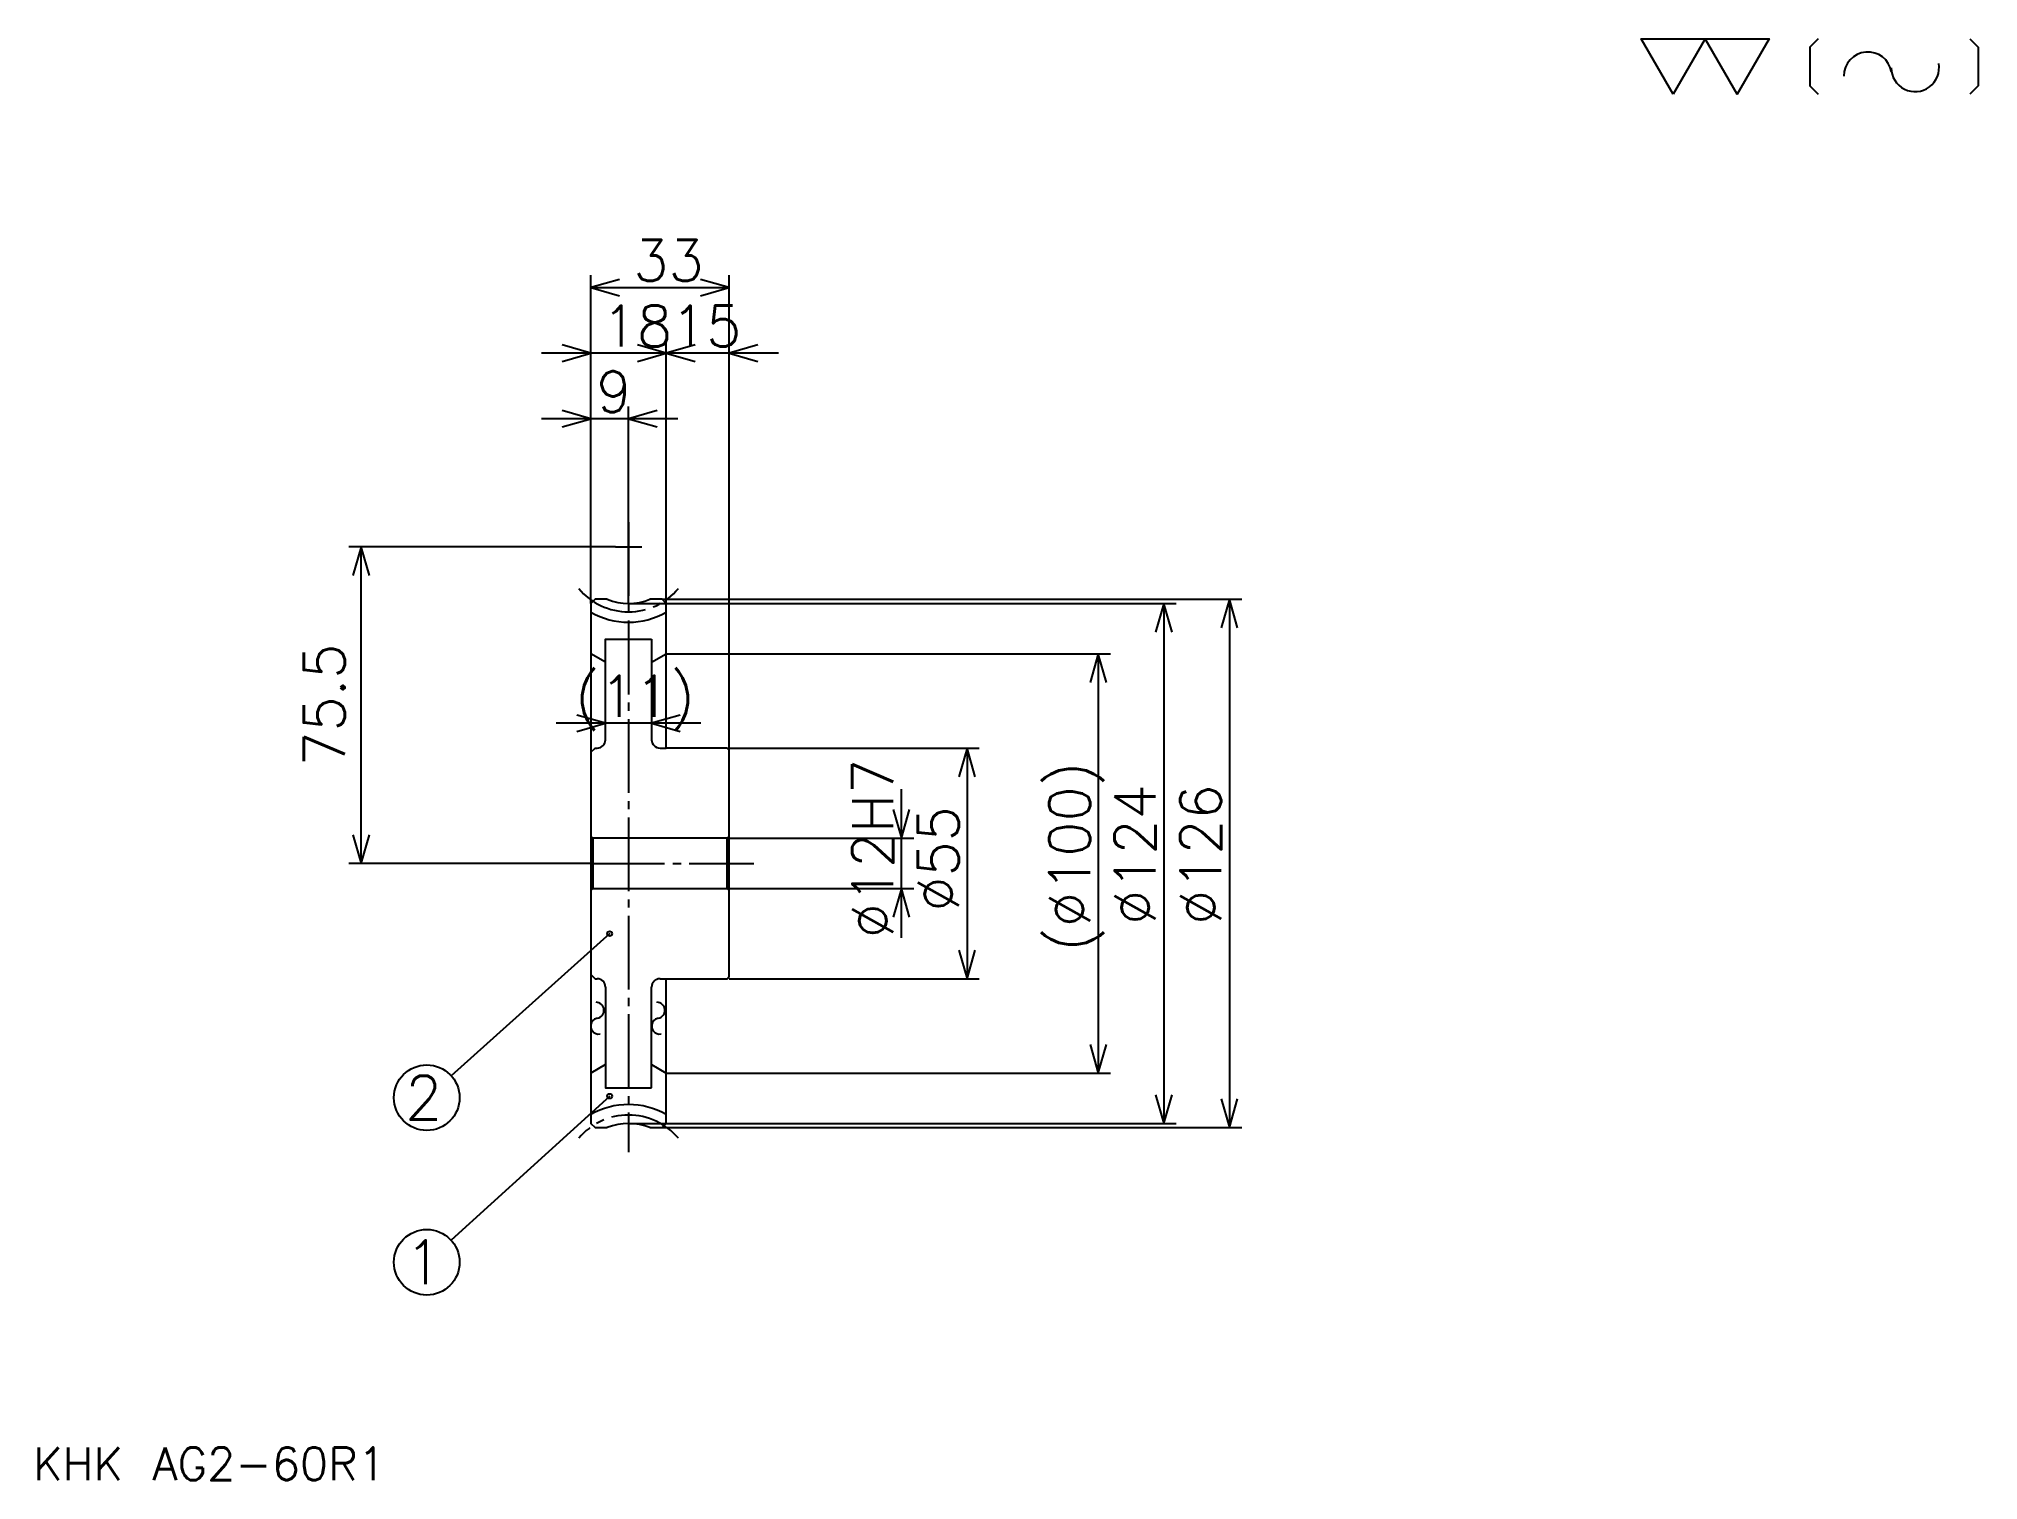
# Model space of a CAD drawing. Extents: x 21 to 483, y 22 to 365.
import ezdxf

# ---------------------------------------------------------------- set-up
doc = ezdxf.new("R2010")
doc.units = 0
doc.linetypes.add('DASHDOT', pattern=[23.466668, 17.6, -1.955556, 1.955556, -1.955556])
doc.layers.get('0').update_dxf_attribs({"linetype": 'CONTINUOUS'})
doc.layers.add('DASHDOT', color=6, linetype='DASHDOT')
doc.styles.add('KANJI', font='TXT', dxfattribs={"bigfont": 'BIGFONT'})

msp = doc.modelspace()

# ---------------------------------------------------------------- linework, layer by layer
at = {"color": 5}
for p, q in [((152.533325, 231.588898), (152.533325, 308.833344)), ((152.533325, 305.900024), (185.533325, 305.900024)), ((185.533325, 231.588898), (185.533325, 308.833344)), ((170.533325, 231.588898), (170.533325, 293.188904)), ((182.266663, 290.255554), (140.799988, 290.255554)), ((197.266663, 290.255554), (158.799988, 290.255554)), ((161.533325, 244.088898), (161.533325, 277.544434)), ((173.266663, 274.611115), (140.799988, 274.611115)), ((158.399994, 244.088898), (94.844437, 244.088898)), ((97.777771, 168.588898), (97.777771, 244.088898)), ((161.533325, 230.588898), (161.533325, 244.088898)), ((152.533325, 230.588898), (152.533325, 231.588898)), ((169.533325, 231.588898), (185.533325, 231.588898)), ((170.533325, 230.588898), (170.533325, 231.588898)), ((185.533325, 231.588898), (307.755554, 231.588898)), ((185.533325, 195.588898), (185.533325, 231.588898)), ((304.822205, 231.588898), (304.822205, 105.588898)), ((161.533325, 230.588898), (185.533325, 230.588898)), ((185.533325, 230.588898), (292.111084, 230.588898)), ((289.177765, 230.588898), (289.177765, 106.588898)), ((170.533325, 218.588898), (185.533325, 218.588898)), ((185.533325, 218.588898), (276.466675, 218.588898)), ((273.533325, 218.588898), (273.533325, 118.588898)), ((178.766663, 202), (144.299988, 202)), ((185.533325, 196.088898), (245.177765, 196.088898)), ((242.244446, 196.088898), (242.244446, 141.088898)), ((226.599991, 150.85556), (226.599991, 186.322235)), ((185.533325, 174.588898), (229.533325, 174.588898)), ((152.533325, 168.588898), (94.844437, 168.588898)), ((185.533325, 162.588898), (229.533325, 162.588898)), ((157.033325, 151.838898), (119.245636, 117.950325)), ((185.533325, 141.088898), (245.177765, 141.088898)), ((170.533325, 118.588898), (185.533325, 118.588898)), ((185.533325, 118.588898), (276.466675, 118.588898)), ((157.033325, 113.088898), (119.212524, 78.737007)), ((161.533325, 106.588898), (185.533325, 106.588898)), ((185.533325, 106.588898), (292.111084, 106.588898)), ((169.533325, 105.588898), (185.533325, 105.588898)), ((185.533325, 105.588898), (307.755554, 105.588898))]:
    msp.add_line(p, q, dxfattribs=at)
at = {"color": 4}
for p, q in [((167.033325, 222.088898), (167.033325, 198.088898)), ((156.033325, 216.568176), (152.533325, 218.588898)), ((167.033325, 216.568176), (170.533325, 218.588898)), ((169.033325, 196.088898), (170.533325, 196.088898)), ((185.533325, 175.088898), (185.033325, 174.588898)), ((152.533325, 162.088898), (153.033325, 162.588898)), ((185.533325, 162.088898), (185.033325, 162.588898)), ((167.033325, 115.088898), (167.033325, 139.088898)), ((169.033325, 141.088898), (170.533325, 141.088898)), ((156.033325, 120.609619), (152.533325, 118.588898)), ((167.033325, 120.609619), (170.533325, 118.588898))]:
    msp.add_line(p, q, dxfattribs=at)
at = {"color": 7}
for points in [[(410.666656, 352), (403.039978, 365.219543), (433.546661, 365.219543), (425.919983, 352), (418.293335, 365.219543), (410.666656, 352)], [(445.240875, 365.219543), (443.207092, 363.185791), (443.207092, 354.033783), (445.240875, 352)], [(481.340454, 365.219543), (483.374207, 363.185791), (483.374207, 354.033783), (481.340454, 352)]]:
    msp.add_lwpolyline(points, dxfattribs=at)
at = {"color": 5}
for points in [[(159.377777, 307.85556), (152.533325, 305.900024), (159.377777, 303.944458)], [(178.688873, 303.944458), (185.533325, 305.900024), (178.688873, 307.85556)], [(145.688873, 288.300018), (152.533325, 290.255554), (145.688873, 292.211121)], [(163.688873, 288.300018), (170.533325, 290.255554), (163.688873, 292.211121)], [(177.377777, 292.211121), (170.533325, 290.255554), (177.377777, 288.300018)], [(192.377777, 292.211121), (185.533325, 290.255554), (192.377777, 288.300018)], [(145.688873, 272.655548), (152.533325, 274.611115), (145.688873, 276.566681)], [(168.377777, 276.566681), (161.533325, 274.611115), (168.377777, 272.655548)], [(99.733322, 237.244446), (97.777771, 244.088898), (95.82222, 237.244446)], [(306.777771, 224.744446), (304.822205, 231.588898), (302.866638, 224.744446)], [(291.133301, 223.744446), (289.177765, 230.588898), (287.222229, 223.744446)], [(275.488892, 211.744446), (273.533325, 218.588898), (271.577759, 211.744446)], [(149.188873, 200.044449), (156.033325, 202), (149.188873, 203.955566)], [(173.877777, 203.955566), (167.033325, 202), (173.877777, 200.044449)], [(244.199997, 189.244446), (242.244446, 196.088898), (240.288879, 189.244446)], [(224.64444, 181.43335), (226.599991, 174.588898), (228.555542, 181.43335)], [(95.82222, 175.43335), (97.777771, 168.588898), (99.733322, 175.43335)], [(228.555542, 155.744446), (226.599991, 162.588898), (224.64444, 155.744446)], [(240.288879, 147.93335), (242.244446, 141.088898), (244.199997, 147.93335)], [(271.577759, 125.433342), (273.533325, 118.588898), (275.488892, 125.433342)], [(287.222229, 113.433342), (289.177765, 106.588898), (291.133301, 113.433342)], [(302.866638, 112.433342), (304.822205, 105.588898), (306.777771, 112.433342)]]:
    msp.add_lwpolyline(points, dxfattribs=at)
at = {"color": 4}
for points in [[(156.434311, 231.588898), (153.533325, 231.588898), (152.533325, 230.588898), (152.533325, 162.088898)], [(166.632339, 105.588898), (169.533325, 105.588898), (170.533325, 106.588898), (170.533325, 141.088898), (185.033325, 141.088898), (185.533325, 141.588898), (185.533325, 195.588898), (185.033325, 196.088898), (170.533325, 196.088898), (170.533325, 230.588898), (169.533325, 231.588898), (166.632339, 231.588898)], [(156.033325, 198.088898), (156.033325, 222.088898), (167.033325, 222.088898)], [(152.533325, 195.088898), (153.533325, 196.088898), (154.033325, 196.088898)], [(152.533325, 175.088898), (153.033325, 174.588898), (153.033325, 162.588898), (185.033325, 162.588898), (185.033325, 174.588898), (153.033325, 174.588898)], [(152.533325, 162.088898), (152.533325, 106.588898), (153.533325, 105.588898), (156.434311, 105.588898)], [(152.533325, 142.088898), (153.533325, 141.088898), (154.033325, 141.088898)], [(156.033325, 139.088898), (156.033325, 115.088898), (167.033325, 115.088898)]]:
    msp.add_lwpolyline(points, dxfattribs=at)
at = {"color": 5}
for centre, radius in [((157.033325, 151.838898), 0.586667), ((113.422211, 112.727783), 7.822222), ((157.033325, 113.088898), 0.586667), ((113.422211, 73.477783), 7.822222)]:
    msp.add_circle(centre, radius, dxfattribs=at)
at = {"color": 7}
for centre, radius, start, end in [((457.062225, 356.345398), 5.72, 10, 180), ((468.32843, 358.33194), 5.72, 180, 10), ((153.776016, 133.557236), 1.906667, 280, 90), ((168.296021, 133.557236), 1.906667, 280, 90), ((154.438187, 129.801834), 1.906667, 90, 280), ((168.958191, 129.801834), 1.906667, 90, 280)]:
    msp.add_arc(centre, radius, start, end, dxfattribs=at)
at = {"color": 4}
for centre, radius, start, end in [((161.533325, 244.088898), 13.5, 247.80839416, 292.19160389), ((161.533325, 244.088898), 18, 240.00000297, 299.99999703), ((154.033325, 198.088898), 2, 270, 0), ((169.033325, 198.088898), 2, 180, 270), ((154.033325, 139.088898), 2, 0, 90), ((169.033325, 139.088898), 2, 90, 180), ((161.533325, 93.088898), 18, 60.00000297, 119.99999703), ((161.533325, 93.088898), 13.5, 67.80839611, 112.19160584)]:
    msp.add_arc(centre, radius, start, end, dxfattribs=at)
at = {"layer": 'DASHDOT', "color": 7}
for p, q in [((161.533325, 249.955566), (161.533325, 99.722229)), ((158.399994, 244.088898), (164.666656, 244.088898)), ((152.533325, 168.588898), (191.399994, 168.588898))]:
    msp.add_line(p, q, dxfattribs=at)
for centre, start, end in [((161.533325, 244.088898), 220.0000085, 319.9999935), ((161.533325, 93.088898), 40.0000065, 139.9999915)]:
    msp.add_arc(centre, 15.5, start, end, dxfattribs=at)

# ---------------------------------------------------------------- texts
at = {"color": 7, "style": 'KANJI'}
for s, height, p in [('33', 9.777778, (162.677765, 307.464447)), ('18', 9.777778, (155.177765, 291.820007)), ('15', 9.777778, (171.677765, 291.820007)), ('9', 9.777778, (153.855545, 276.175568)), ('(11)', 9.777778, (148.82222, 203.564453)), ('2', 10.42963, (108.207397, 107.51297)), ('1', 10.42963, (108.207397, 68.26297)), ('KHK AG2-60R1', 7.822222, (19.555555, 21.51111))]:
    msp.add_text(s, height=height, dxfattribs=at).set_placement(p)
for s, p in [('75.5', (93.866661, 191.672226)), ('%%c12H7', (224.64444, 150.744446)), ('(%%c100)', (271.577759, 147.566681)), ('%%c124', (287.222229, 153.922241)), ('%%c126', (302.866638, 153.922241)), ('%%c55', (240.288879, 157.100006))]:
    msp.add_text(s, height=9.777778, rotation=90, dxfattribs=at).set_placement(p)

doc.saveas('drawing.dxf')
